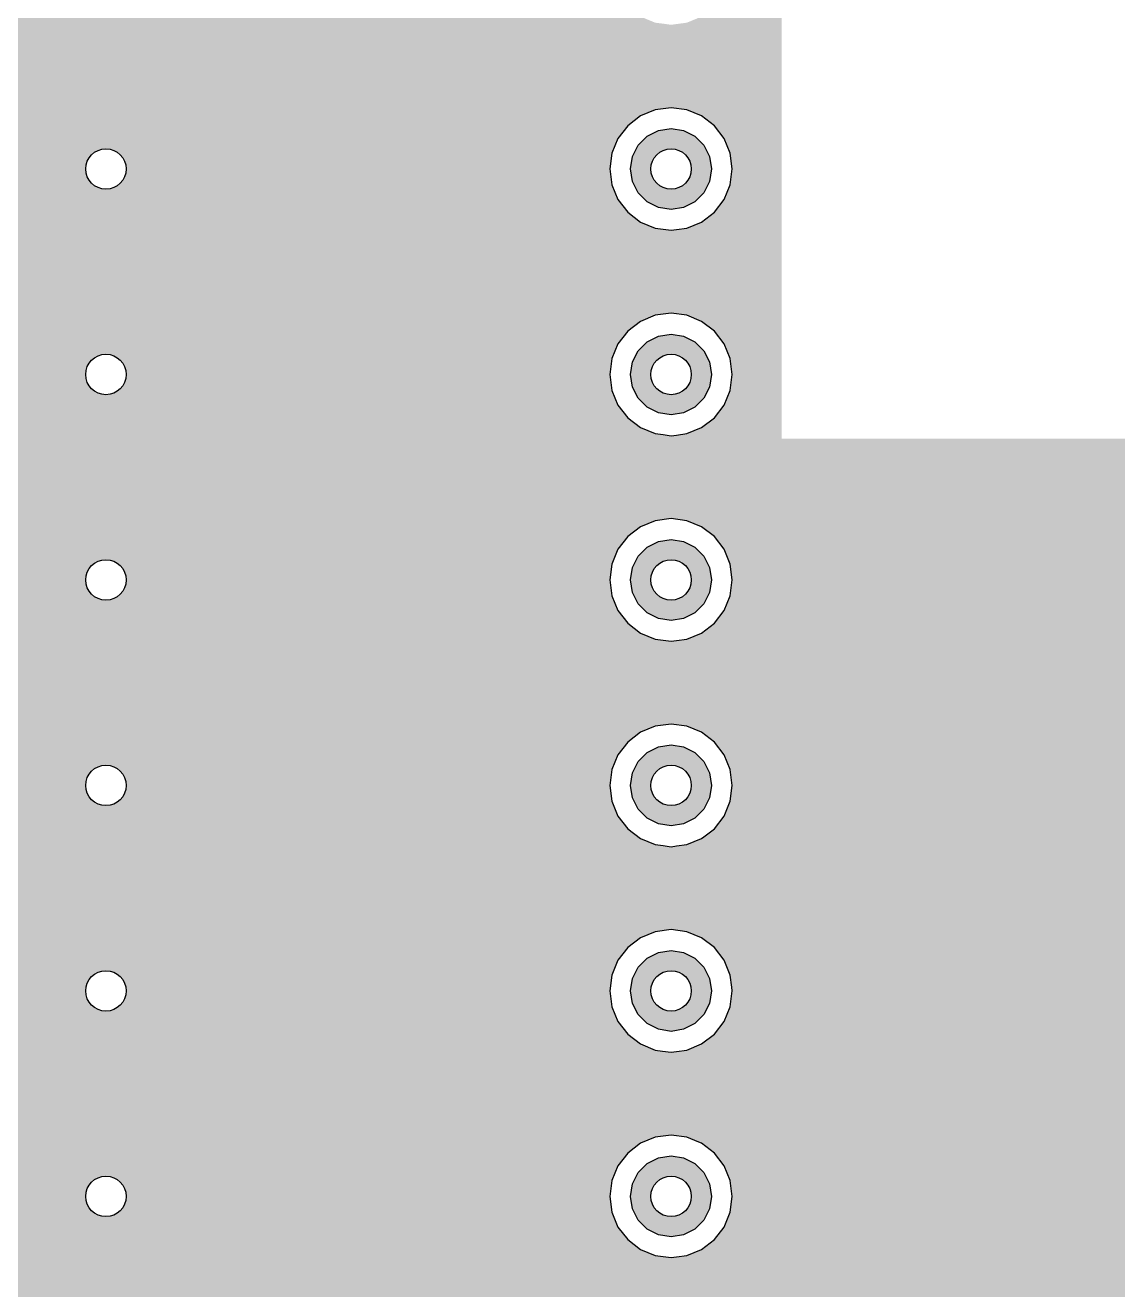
# Model space of a CAD drawing. Header units: millimetres. Extents: x -3894 to -3474, y -291 to 6.
# Drawn here: x -3560.82 to -3550.02, y -128.65 to -116.15 of the extents above; entities that cross this region are included whole.
import ezdxf

# ---------------------------------------------------------------- set-up
doc = ezdxf.new("R2010")
doc.units = ezdxf.units.MM
doc.layers.add('BLACK', color=7, linetype='Continuous')

msp = doc.modelspace()

# ---------------------------------------------------------------- hatches: boundary and pattern name
h = msp.add_hatch(color=256)
h.paths.add_polyline_path([(-3553.337, -110.089), (-3565.387, -110.089), (-3565.338, -110.153), (-3565.277, -110.299), (-3565.257, -110.456), (-3565.277, -110.613), (-3565.338, -110.759), (-3565.437, -110.889), (-3565.449, -110.906), (-3565.463, -110.974), (-3565.437, -111.04), (-3565.338, -111.169), (-3565.277, -111.315), (-3565.261, -111.436), (-3565.257, -111.472), (-3565.277, -111.629), (-3565.338, -111.775), (-3565.437, -111.905), (-3565.449, -111.922), (-3565.463, -111.99), (-3565.437, -112.056), (-3565.338, -112.185), (-3565.277, -112.331), (-3565.257, -112.488), (-3565.257, -112.488), (-3565.277, -112.645), (-3565.338, -112.791), (-3565.437, -112.921), (-3565.449, -112.938), (-3565.463, -113.006), (-3565.437, -113.072), (-3565.338, -113.201), (-3565.277, -113.347), (-3565.257, -113.504), (-3565.277, -113.661), (-3565.338, -113.807), (-3565.437, -113.937), (-3565.449, -113.954), (-3565.463, -114.022), (-3565.437, -114.088), (-3565.338, -114.217), (-3565.277, -114.363), (-3565.257, -114.52), (-3565.277, -114.677), (-3565.338, -114.823), (-3565.437, -114.953), (-3565.449, -114.97), (-3565.463, -115.038), (-3565.437, -115.104), (-3565.338, -115.233), (-3565.277, -115.379), (-3565.257, -115.536), (-3565.277, -115.693), (-3565.338, -115.839), (-3565.437, -115.969), (-3565.449, -115.986), (-3565.463, -116.054), (-3565.437, -116.12), (-3565.338, -116.249), (-3565.277, -116.395), (-3565.257, -116.552), (-3565.277, -116.709), (-3565.338, -116.855), (-3565.437, -116.985), (-3565.449, -117.002), (-3565.463, -117.07), (-3565.437, -117.136), (-3565.338, -117.265), (-3565.277, -117.411), (-3565.257, -117.568), (-3565.277, -117.725), (-3565.338, -117.871), (-3565.437, -118.001), (-3565.449, -118.018), (-3565.463, -118.086), (-3565.437, -118.152), (-3565.338, -118.281), (-3565.277, -118.427), (-3565.257, -118.584), (-3565.277, -118.741), (-3565.338, -118.887), (-3565.437, -119.017), (-3565.449, -119.034), (-3565.463, -119.102), (-3565.437, -119.168), (-3565.338, -119.297), (-3565.277, -119.443), (-3565.257, -119.6), (-3565.277, -119.757), (-3565.338, -119.903), (-3565.437, -120.033), (-3565.449, -120.05), (-3565.463, -120.118), (-3565.437, -120.184), (-3565.398, -120.234), (-3553.337, -120.234)])
h.paths.add_polyline_path([(-3555.018, -115.379), (-3555.018, -115.379), (-3554.957, -115.233), (-3554.861, -115.108), (-3554.735, -115.011), (-3554.589, -114.951), (-3554.589, -114.951), (-3554.432, -114.93), (-3554.276, -114.951), (-3554.276, -114.951), (-3554.13, -115.011), (-3554.004, -115.108), (-3553.908, -115.233), (-3553.847, -115.379), (-3553.827, -115.536), (-3553.847, -115.693), (-3553.908, -115.839), (-3554.004, -115.964), (-3554.13, -116.061), (-3554.276, -116.121), (-3554.38, -116.135), (-3554.432, -116.142), (-3554.511, -116.131), (-3554.589, -116.121), (-3554.735, -116.061), (-3554.861, -115.964), (-3554.957, -115.839), (-3555.018, -115.693), (-3555.018, -115.693), (-3555.038, -115.536)], flags=16)
h.paths.add_polyline_path([(-3554.832, -115.536), (-3554.813, -115.412), (-3554.756, -115.301), (-3554.668, -115.212), (-3554.556, -115.156), (-3554.432, -115.136), (-3554.309, -115.156), (-3554.197, -115.212), (-3554.109, -115.301), (-3554.052, -115.412), (-3554.032, -115.536), (-3554.052, -115.66), (-3554.109, -115.771), (-3554.197, -115.86), (-3554.309, -115.916), (-3554.432, -115.936), (-3554.556, -115.916), (-3554.668, -115.86), (-3554.756, -115.771), (-3554.813, -115.66)], flags=0)
h.paths.add_polyline_path([(-3554.232, -115.536, -1), (-3554.632, -115.536, -1)], flags=0)
h.paths.add_polyline_path([(-3554.861, -117.14), (-3554.735, -117.043), (-3554.589, -116.983), (-3554.589, -116.983), (-3554.432, -116.962), (-3554.276, -116.983), (-3554.276, -116.983), (-3554.13, -117.043), (-3554.004, -117.14), (-3553.908, -117.265), (-3553.847, -117.411), (-3553.827, -117.568), (-3553.847, -117.725), (-3553.908, -117.871), (-3554.004, -117.996), (-3554.13, -118.093), (-3554.276, -118.153), (-3554.38, -118.167), (-3554.432, -118.174), (-3554.511, -118.163), (-3554.589, -118.153), (-3554.735, -118.093), (-3554.861, -117.996), (-3554.957, -117.871), (-3555.018, -117.725), (-3555.018, -117.725), (-3555.038, -117.568), (-3555.018, -117.411), (-3555.018, -117.411), (-3554.957, -117.265)], flags=16)
h.paths.add_polyline_path([(-3554.861, -113.932), (-3554.957, -113.807), (-3554.976, -113.76), (-3555.018, -113.661), (-3555.018, -113.661), (-3555.038, -113.504), (-3555.018, -113.347), (-3555.018, -113.347), (-3554.957, -113.201), (-3554.861, -113.076), (-3554.735, -112.979), (-3554.589, -112.919), (-3554.589, -112.919), (-3554.432, -112.898), (-3554.276, -112.919), (-3554.276, -112.919), (-3554.13, -112.979), (-3554.004, -113.076), (-3553.908, -113.201), (-3553.847, -113.347), (-3553.827, -113.504), (-3553.847, -113.661), (-3553.908, -113.807), (-3554.004, -113.932), (-3554.13, -114.029), (-3554.276, -114.089), (-3554.38, -114.103), (-3554.432, -114.11), (-3554.511, -114.099), (-3554.589, -114.089), (-3554.735, -114.029)], flags=16)
h.paths.add_polyline_path([(-3554.756, -117.333), (-3554.668, -117.244), (-3554.556, -117.188), (-3554.432, -117.168), (-3554.309, -117.188), (-3554.197, -117.244), (-3554.109, -117.333), (-3554.052, -117.444), (-3554.032, -117.568), (-3554.052, -117.692), (-3554.109, -117.803), (-3554.197, -117.892), (-3554.309, -117.948), (-3554.432, -117.968), (-3554.556, -117.948), (-3554.668, -117.892), (-3554.756, -117.803), (-3554.813, -117.692), (-3554.832, -117.568), (-3554.813, -117.444)], flags=0)
h.paths.add_polyline_path([(-3554.756, -113.739), (-3554.813, -113.628), (-3554.832, -113.504), (-3554.813, -113.38), (-3554.756, -113.269), (-3554.668, -113.18), (-3554.556, -113.124), (-3554.432, -113.104), (-3554.309, -113.124), (-3554.197, -113.18), (-3554.109, -113.269), (-3554.052, -113.38), (-3554.032, -113.504), (-3554.052, -113.628), (-3554.109, -113.739), (-3554.197, -113.828), (-3554.309, -113.884), (-3554.432, -113.904), (-3554.556, -113.884), (-3554.668, -113.828)], flags=0)
h.paths.add_polyline_path([(-3554.232, -117.568, -1), (-3554.632, -117.568, -1)], flags=0)
h.paths.add_polyline_path([(-3554.632, -113.504, -1), (-3554.232, -113.504, -1)], flags=0)
h.paths.add_polyline_path([(-3560.22, -115.536, -1), (-3559.82, -115.536, -1)], flags=16)
h.paths.add_polyline_path([(-3559.82, -117.568, -1), (-3560.22, -117.568, -1)], flags=16)
h.paths.add_polyline_path([(-3560.22, -113.504, -1), (-3559.82, -113.504, -1)], flags=16)
h.paths.add_polyline_path([(-3554.735, -119.075), (-3554.589, -119.015), (-3554.589, -119.015), (-3554.432, -118.994), (-3554.276, -119.015), (-3554.276, -119.015), (-3554.13, -119.075), (-3554.004, -119.172), (-3553.908, -119.297), (-3553.847, -119.443), (-3553.827, -119.6), (-3553.847, -119.757), (-3553.908, -119.903), (-3554.004, -120.028), (-3554.13, -120.125), (-3554.276, -120.185), (-3554.38, -120.199), (-3554.432, -120.206), (-3554.511, -120.195), (-3554.589, -120.185), (-3554.735, -120.125), (-3554.861, -120.028), (-3554.957, -119.903), (-3555.018, -119.757), (-3555.018, -119.757), (-3555.038, -119.6), (-3555.018, -119.443), (-3555.018, -119.443), (-3554.957, -119.297), (-3554.861, -119.172)], flags=16)
h.paths.add_polyline_path([(-3554.668, -119.276), (-3554.556, -119.22), (-3554.432, -119.2), (-3554.309, -119.22), (-3554.197, -119.276), (-3554.109, -119.365), (-3554.052, -119.476), (-3554.032, -119.6), (-3554.052, -119.724), (-3554.109, -119.835), (-3554.197, -119.924), (-3554.309, -119.98), (-3554.432, -120), (-3554.556, -119.98), (-3554.668, -119.924), (-3554.756, -119.835), (-3554.813, -119.724), (-3554.832, -119.6), (-3554.813, -119.476), (-3554.756, -119.365)], flags=0)
h.paths.add_polyline_path([(-3554.735, -111.997), (-3554.861, -111.9), (-3554.957, -111.775), (-3555.018, -111.629), (-3555.018, -111.629), (-3555.038, -111.472), (-3555.018, -111.315), (-3555.018, -111.315), (-3554.957, -111.169), (-3554.861, -111.044), (-3554.735, -110.947), (-3554.589, -110.887), (-3554.589, -110.887), (-3554.432, -110.866), (-3554.276, -110.887), (-3554.276, -110.887), (-3554.13, -110.947), (-3554.004, -111.044), (-3553.908, -111.169), (-3553.847, -111.315), (-3553.831, -111.436), (-3553.827, -111.472), (-3553.847, -111.629), (-3553.908, -111.775), (-3554.004, -111.9), (-3554.13, -111.997), (-3554.276, -112.057), (-3554.38, -112.071), (-3554.432, -112.078), (-3554.511, -112.067), (-3554.589, -112.057)], flags=16)
h.paths.add_polyline_path([(-3554.232, -119.6, -1), (-3554.632, -119.6, -1)], flags=0)
h.paths.add_polyline_path([(-3554.668, -111.796), (-3554.756, -111.707), (-3554.813, -111.596), (-3554.832, -111.472), (-3554.813, -111.348), (-3554.756, -111.237), (-3554.668, -111.148), (-3554.556, -111.092), (-3554.432, -111.072), (-3554.309, -111.092), (-3554.197, -111.148), (-3554.109, -111.237), (-3554.052, -111.348), (-3554.032, -111.472), (-3554.052, -111.596), (-3554.109, -111.707), (-3554.197, -111.796), (-3554.309, -111.852), (-3554.432, -111.872), (-3554.556, -111.852)], flags=0)
h.paths.add_polyline_path([(-3554.632, -111.472, -1), (-3554.232, -111.472, -1)], flags=0)
h.paths.add_polyline_path([(-3559.82, -119.6, -1), (-3560.22, -119.6, -1)], flags=16)
h.paths.add_polyline_path([(-3560.22, -111.472, -1), (-3559.82, -111.472, -1)], flags=16)
h = msp.add_hatch(color=256)
h.paths.add_polyline_path([(-3553.337, -120.234), (-3565.398, -120.234), (-3565.338, -120.313), (-3565.277, -120.459), (-3565.257, -120.616), (-3565.277, -120.773), (-3565.338, -120.919), (-3565.437, -121.049), (-3565.449, -121.066), (-3565.463, -121.134), (-3565.437, -121.2), (-3565.338, -121.329), (-3565.277, -121.475), (-3565.257, -121.632), (-3565.277, -121.789), (-3565.338, -121.935), (-3565.437, -122.065), (-3565.449, -122.082), (-3565.463, -122.15), (-3565.437, -122.216), (-3565.338, -122.345), (-3565.277, -122.491), (-3565.257, -122.648), (-3565.277, -122.805), (-3565.338, -122.951), (-3565.437, -123.081), (-3565.449, -123.098), (-3565.463, -123.166), (-3565.437, -123.232), (-3565.338, -123.361), (-3565.277, -123.507), (-3565.257, -123.664), (-3565.277, -123.821), (-3565.338, -123.967), (-3565.437, -124.097), (-3565.449, -124.114), (-3565.463, -124.182), (-3565.437, -124.248), (-3565.338, -124.377), (-3565.277, -124.523), (-3565.257, -124.68), (-3565.277, -124.837), (-3565.338, -124.983), (-3565.437, -125.113), (-3565.449, -125.13), (-3565.463, -125.198), (-3565.437, -125.264), (-3565.338, -125.393), (-3565.277, -125.539), (-3565.277, -125.539), (-3565.261, -125.66), (-3565.257, -125.696), (-3565.277, -125.853), (-3565.338, -125.999), (-3565.434, -126.124), (-3565.56, -126.221), (-3565.624, -126.247), (-3565.624, -128.509), (-3565.544, -128.793), (-3565.456, -129.248), (-3565.418, -129.603), (-3565.406, -129.709), (-3565.405, -129.76), (-3565.395, -130.172), (-3565.423, -130.635), (-3565.479, -131.02), (-3553.337, -131.02)])
h.paths.add_polyline_path([(-3560.22, -123.664, -1), (-3559.82, -123.664, -1)], flags=16)
h.paths.add_polyline_path([(-3559.82, -125.696, -1), (-3560.22, -125.696, -1)], flags=16)
h.paths.add_polyline_path([(-3555.018, -123.507), (-3555.018, -123.507), (-3554.957, -123.361), (-3554.861, -123.236), (-3554.735, -123.139), (-3554.589, -123.079), (-3554.589, -123.079), (-3554.432, -123.058), (-3554.276, -123.079), (-3554.276, -123.079), (-3554.13, -123.139), (-3554.004, -123.236), (-3553.908, -123.361), (-3553.847, -123.507), (-3553.827, -123.664), (-3553.847, -123.821), (-3553.908, -123.967), (-3554.004, -124.092), (-3554.108, -124.172), (-3554.13, -124.189), (-3554.276, -124.249), (-3554.38, -124.263), (-3554.432, -124.27), (-3554.511, -124.259), (-3554.589, -124.249), (-3554.735, -124.189), (-3554.861, -124.092), (-3554.957, -123.967), (-3555.018, -123.821), (-3555.018, -123.821), (-3555.038, -123.664)], flags=16)
h.paths.add_polyline_path([(-3560.22, -121.632, -1), (-3559.82, -121.632, -1)], flags=16)
h.paths.add_polyline_path([(-3554.832, -123.664), (-3554.813, -123.54), (-3554.756, -123.429), (-3554.668, -123.34), (-3554.556, -123.284), (-3554.432, -123.264), (-3554.309, -123.284), (-3554.197, -123.34), (-3554.109, -123.429), (-3554.052, -123.54), (-3554.032, -123.664), (-3554.052, -123.788), (-3554.109, -123.899), (-3554.197, -123.988), (-3554.309, -124.044), (-3554.432, -124.064), (-3554.556, -124.044), (-3554.668, -123.988), (-3554.756, -123.899), (-3554.813, -123.788)], flags=0)
h.paths.add_polyline_path([(-3554.232, -123.664, -1), (-3554.632, -123.664, -1)], flags=0)
h.paths.add_polyline_path([(-3554.957, -125.393), (-3554.861, -125.268), (-3554.735, -125.171), (-3554.589, -125.111), (-3554.589, -125.111), (-3554.432, -125.09), (-3554.276, -125.111), (-3554.276, -125.111), (-3554.13, -125.171), (-3554.004, -125.268), (-3553.908, -125.393), (-3553.847, -125.539), (-3553.847, -125.539), (-3553.831, -125.66), (-3553.827, -125.696), (-3553.847, -125.853), (-3553.908, -125.999), (-3554.004, -126.124), (-3554.13, -126.221), (-3554.276, -126.281), (-3554.38, -126.295), (-3554.432, -126.302), (-3554.517, -126.291), (-3554.589, -126.281), (-3554.735, -126.221), (-3554.861, -126.124), (-3554.957, -125.999), (-3555.018, -125.853), (-3555.018, -125.853), (-3555.038, -125.696), (-3555.018, -125.539), (-3555.018, -125.539)], flags=16)
h.paths.add_polyline_path([(-3554.957, -121.935), (-3555.018, -121.789), (-3555.018, -121.789), (-3555.038, -121.632), (-3555.018, -121.475), (-3555.018, -121.475), (-3554.957, -121.329), (-3554.861, -121.204), (-3554.735, -121.107), (-3554.589, -121.047), (-3554.589, -121.047), (-3554.432, -121.026), (-3554.276, -121.047), (-3554.276, -121.047), (-3554.13, -121.107), (-3554.004, -121.204), (-3553.908, -121.329), (-3553.847, -121.475), (-3553.827, -121.632), (-3553.847, -121.789), (-3553.908, -121.935), (-3554.004, -122.06), (-3554.13, -122.157), (-3554.276, -122.217), (-3554.38, -122.231), (-3554.432, -122.238), (-3554.511, -122.227), (-3554.589, -122.217), (-3554.735, -122.157), (-3554.861, -122.06)], flags=16)
h.paths.add_polyline_path([(-3554.756, -125.461), (-3554.668, -125.372), (-3554.556, -125.316), (-3554.432, -125.296), (-3554.309, -125.316), (-3554.197, -125.372), (-3554.109, -125.461), (-3554.052, -125.572), (-3554.032, -125.696), (-3554.052, -125.82), (-3554.109, -125.931), (-3554.197, -126.02), (-3554.309, -126.076), (-3554.432, -126.096), (-3554.556, -126.076), (-3554.668, -126.02), (-3554.756, -125.931), (-3554.813, -125.82), (-3554.832, -125.696), (-3554.813, -125.572)], flags=0)
h.paths.add_polyline_path([(-3554.756, -121.867), (-3554.813, -121.756), (-3554.832, -121.632), (-3554.813, -121.508), (-3554.756, -121.397), (-3554.668, -121.308), (-3554.556, -121.252), (-3554.432, -121.232), (-3554.309, -121.252), (-3554.197, -121.308), (-3554.109, -121.397), (-3554.052, -121.508), (-3554.032, -121.632), (-3554.052, -121.756), (-3554.109, -121.867), (-3554.197, -121.956), (-3554.309, -122.012), (-3554.432, -122.032), (-3554.556, -122.012), (-3554.668, -121.956)], flags=0)
h.paths.add_polyline_path([(-3554.232, -125.696, -1), (-3554.632, -125.696, -1)], flags=0)
h.paths.add_polyline_path([(-3554.632, -121.632, -1), (-3554.232, -121.632, -1)], flags=0)
h.paths.add_polyline_path([(-3559.82, -127.728, -1), (-3560.22, -127.728, -1)], flags=16)
h.paths.add_polyline_path([(-3554.861, -127.3), (-3554.735, -127.203), (-3554.589, -127.143), (-3554.589, -127.143), (-3554.432, -127.122), (-3554.276, -127.143), (-3554.276, -127.143), (-3554.158, -127.192), (-3554.13, -127.203), (-3554.004, -127.3), (-3553.908, -127.425), (-3553.847, -127.571), (-3553.827, -127.728), (-3553.847, -127.885), (-3553.908, -128.031), (-3554.004, -128.156), (-3554.13, -128.253), (-3554.276, -128.313), (-3554.38, -128.327), (-3554.432, -128.334), (-3554.511, -128.323), (-3554.589, -128.313), (-3554.735, -128.253), (-3554.861, -128.156), (-3554.957, -128.031), (-3555.018, -127.885), (-3555.018, -127.885), (-3555.038, -127.728), (-3555.018, -127.571), (-3555.018, -127.571), (-3554.957, -127.425)], flags=16)
h.paths.add_polyline_path([(-3554.668, -127.404), (-3554.556, -127.348), (-3554.432, -127.328), (-3554.309, -127.348), (-3554.197, -127.404), (-3554.109, -127.493), (-3554.052, -127.604), (-3554.032, -127.728), (-3554.052, -127.852), (-3554.109, -127.963), (-3554.197, -128.052), (-3554.309, -128.108), (-3554.432, -128.128), (-3554.556, -128.108), (-3554.668, -128.052), (-3554.756, -127.963), (-3554.813, -127.852), (-3554.832, -127.728), (-3554.813, -127.604), (-3554.756, -127.493)], flags=0)
h.paths.add_polyline_path([(-3554.232, -127.728, -1), (-3554.632, -127.728, -1)], flags=0)
h.paths.add_polyline_path([(-3559.82, -129.76, -1), (-3560.22, -129.76, -1)], flags=16)
h.paths.add_polyline_path([(-3554.735, -129.235), (-3554.589, -129.175), (-3554.589, -129.175), (-3554.432, -129.154), (-3554.276, -129.175), (-3554.276, -129.175), (-3554.2, -129.207), (-3554.13, -129.235), (-3554.004, -129.332), (-3553.908, -129.457), (-3553.847, -129.603), (-3553.827, -129.76), (-3553.847, -129.917), (-3553.908, -130.063), (-3554.004, -130.188), (-3554.13, -130.285), (-3554.276, -130.345), (-3554.38, -130.359), (-3554.432, -130.366), (-3554.511, -130.355), (-3554.589, -130.345), (-3554.735, -130.285), (-3554.861, -130.188), (-3554.957, -130.063), (-3555.018, -129.917), (-3555.018, -129.917), (-3555.038, -129.76), (-3555.018, -129.603), (-3555.018, -129.603), (-3554.957, -129.457), (-3554.861, -129.332)], flags=16)
h.paths.add_polyline_path([(-3554.668, -129.436), (-3554.556, -129.38), (-3554.432, -129.36), (-3554.309, -129.38), (-3554.197, -129.436), (-3554.109, -129.525), (-3554.052, -129.636), (-3554.032, -129.76), (-3554.052, -129.884), (-3554.109, -129.995), (-3554.197, -130.084), (-3554.309, -130.14), (-3554.432, -130.16), (-3554.556, -130.14), (-3554.668, -130.084), (-3554.756, -129.995), (-3554.813, -129.884), (-3554.832, -129.76), (-3554.813, -129.636), (-3554.756, -129.525)], flags=0)
h.paths.add_polyline_path([(-3554.232, -129.76, -1), (-3554.632, -129.76, -1)], flags=0)
h = msp.add_hatch(color=256)
h.paths.add_polyline_path([(-3539.648, -120.234), (-3553.337, -120.234), (-3553.337, -131.02), (-3546.618, -131.02), (-3546.552, -130.989), (-3546.552, -130.989), (-3546.182, -130.856), (-3545.801, -130.761), (-3545.412, -130.703), (-3545.412, -130.703), (-3545.412, -130.703), (-3545.019, -130.684), (-3544.627, -130.703), (-3544.627, -130.703), (-3544.627, -130.703), (-3544.382, -130.74), (-3544.238, -130.761), (-3543.857, -130.856), (-3543.486, -130.989), (-3543.486, -130.989), (-3543.42, -131.02), (-3539.648, -131.02)])
h.paths.add_polyline_path([(-3548.79, -123.664, -1), (-3548.39, -123.664, -1)], flags=16)
h.paths.add_polyline_path([(-3548.39, -124.68, -1), (-3548.79, -124.68, -1)], flags=16)
h.paths.add_polyline_path([(-3548.79, -122.648, -1), (-3548.39, -122.648, -1)], flags=16)
h.paths.add_polyline_path([(-3548.39, -125.696, -1), (-3548.79, -125.696, -1)], flags=16)
h.paths.add_polyline_path([(-3548.79, -121.632, -1), (-3548.39, -121.632, -1)], flags=16)
h.paths.add_polyline_path([(-3548.39, -126.712, -1), (-3548.79, -126.712, -1)], flags=16)
h.paths.add_polyline_path([(-3548.79, -120.616, -1), (-3548.39, -120.616, -1)], flags=16)
h.paths.add_polyline_path([(-3548.39, -127.728, -1), (-3548.79, -127.728, -1)], flags=16)
h.paths.add_polyline_path([(-3548.39, -128.744, -1), (-3548.79, -128.744, -1)], flags=16)
h.paths.add_polyline_path([(-3548.39, -129.76, -1), (-3548.79, -129.76, -1)], flags=16)

# ---------------------------------------------------------------- linework, layer by layer
at = {"layer": 'BLACK', "linetype": 'Continuous'}
for p, q in [((-3554.589, -116.983), (-3554.735, -117.043)), ((-3554.432, -116.962), (-3554.589, -116.983)), ((-3554.589, -116.983), (-3554.589, -116.983)), ((-3554.276, -116.983), (-3554.432, -116.962)), ((-3554.432, -116.962), (-3554.432, -116.962)), ((-3554.13, -117.043), (-3554.276, -116.983)), ((-3554.276, -116.983), (-3554.276, -116.983)), ((-3554.861, -117.14), (-3554.957, -117.265)), ((-3554.735, -117.043), (-3554.861, -117.14)), ((-3554.004, -117.14), (-3554.13, -117.043)), ((-3553.908, -117.265), (-3554.004, -117.14)), ((-3554.957, -117.265), (-3555.018, -117.411)), ((-3554.756, -117.333), (-3554.668, -117.244)), ((-3554.668, -117.244), (-3554.556, -117.188)), ((-3554.556, -117.188), (-3554.432, -117.168)), ((-3554.432, -117.168), (-3554.309, -117.188)), ((-3554.309, -117.188), (-3554.197, -117.244)), ((-3554.197, -117.244), (-3554.109, -117.333)), ((-3553.847, -117.411), (-3553.908, -117.265)), ((-3555.018, -117.411), (-3555.038, -117.568)), ((-3555.018, -117.411), (-3555.018, -117.411)), ((-3554.813, -117.444), (-3554.756, -117.333)), ((-3554.109, -117.333), (-3554.052, -117.444)), ((-3553.827, -117.568), (-3553.847, -117.411)), ((-3554.832, -117.568), (-3554.813, -117.444)), ((-3554.052, -117.444), (-3554.032, -117.568)), ((-3555.038, -117.568), (-3555.038, -117.568)), ((-3555.038, -117.568), (-3555.018, -117.725)), ((-3554.813, -117.692), (-3554.832, -117.568)), ((-3554.032, -117.568), (-3554.052, -117.692)), ((-3553.847, -117.725), (-3553.827, -117.568)), ((-3555.018, -117.725), (-3555.018, -117.725)), ((-3555.018, -117.725), (-3554.957, -117.871)), ((-3554.756, -117.803), (-3554.813, -117.692)), ((-3554.052, -117.692), (-3554.109, -117.803)), ((-3553.908, -117.871), (-3553.847, -117.725)), ((-3554.957, -117.871), (-3554.861, -117.996)), ((-3554.668, -117.892), (-3554.756, -117.803)), ((-3554.556, -117.948), (-3554.668, -117.892)), ((-3554.197, -117.892), (-3554.309, -117.948)), ((-3554.109, -117.803), (-3554.197, -117.892)), ((-3554.004, -117.996), (-3553.908, -117.871)), ((-3554.861, -117.996), (-3554.735, -118.093)), ((-3554.432, -117.968), (-3554.556, -117.948)), ((-3554.309, -117.948), (-3554.432, -117.968)), ((-3554.13, -118.093), (-3554.004, -117.996)), ((-3554.735, -118.093), (-3554.589, -118.153)), ((-3554.589, -118.153), (-3554.511, -118.163)), ((-3554.511, -118.163), (-3554.432, -118.174)), ((-3554.38, -118.167), (-3554.276, -118.153)), ((-3554.276, -118.153), (-3554.13, -118.093)), ((-3554.432, -118.174), (-3554.38, -118.167)), ((-3554.432, -118.174), (-3554.432, -118.174)), ((-3554.432, -118.174), (-3554.432, -118.174)), ((-3554.589, -119.015), (-3554.735, -119.075)), ((-3554.432, -118.994), (-3554.589, -119.015)), ((-3554.589, -119.015), (-3554.589, -119.015)), ((-3554.276, -119.015), (-3554.432, -118.994)), ((-3554.432, -118.994), (-3554.432, -118.994)), ((-3554.13, -119.075), (-3554.276, -119.015)), ((-3554.276, -119.015), (-3554.276, -119.015)), ((-3554.735, -119.075), (-3554.861, -119.172)), ((-3554.004, -119.172), (-3554.13, -119.075)), ((-3554.861, -119.172), (-3554.957, -119.297)), ((-3554.756, -119.365), (-3554.668, -119.276)), ((-3554.668, -119.276), (-3554.556, -119.22)), ((-3554.556, -119.22), (-3554.432, -119.2)), ((-3554.432, -119.2), (-3554.309, -119.22)), ((-3554.309, -119.22), (-3554.197, -119.276)), ((-3554.197, -119.276), (-3554.109, -119.365)), ((-3553.908, -119.297), (-3554.004, -119.172)), ((-3554.957, -119.297), (-3555.018, -119.443)), ((-3554.813, -119.476), (-3554.756, -119.365)), ((-3554.109, -119.365), (-3554.052, -119.476)), ((-3553.847, -119.443), (-3553.908, -119.297)), ((-3555.018, -119.443), (-3555.038, -119.6)), ((-3555.018, -119.443), (-3555.018, -119.443)), ((-3554.832, -119.6), (-3554.813, -119.476)), ((-3554.052, -119.476), (-3554.032, -119.6)), ((-3553.827, -119.6), (-3553.847, -119.443)), ((-3555.038, -119.6), (-3555.038, -119.6)), ((-3555.038, -119.6), (-3555.018, -119.757)), ((-3554.813, -119.724), (-3554.832, -119.6)), ((-3554.032, -119.6), (-3554.052, -119.724)), ((-3553.847, -119.757), (-3553.827, -119.6)), ((-3555.018, -119.757), (-3555.018, -119.757)), ((-3555.018, -119.757), (-3554.957, -119.903)), ((-3554.756, -119.835), (-3554.813, -119.724)), ((-3554.052, -119.724), (-3554.109, -119.835)), ((-3553.908, -119.903), (-3553.847, -119.757)), ((-3554.957, -119.903), (-3554.861, -120.028)), ((-3554.668, -119.924), (-3554.756, -119.835)), ((-3554.109, -119.835), (-3554.197, -119.924)), ((-3554.004, -120.028), (-3553.908, -119.903)), ((-3554.861, -120.028), (-3554.735, -120.125)), ((-3554.556, -119.98), (-3554.668, -119.924)), ((-3554.432, -120), (-3554.556, -119.98)), ((-3554.309, -119.98), (-3554.432, -120)), ((-3554.197, -119.924), (-3554.309, -119.98)), ((-3554.13, -120.125), (-3554.004, -120.028)), ((-3554.735, -120.125), (-3554.589, -120.185)), ((-3554.276, -120.185), (-3554.13, -120.125)), ((-3554.589, -120.185), (-3554.511, -120.195)), ((-3554.511, -120.195), (-3554.432, -120.206)), ((-3554.432, -120.206), (-3554.38, -120.199)), ((-3554.432, -120.206), (-3554.432, -120.206)), ((-3554.432, -120.206), (-3554.432, -120.206)), ((-3554.38, -120.199), (-3554.276, -120.185)), ((-3554.432, -121.026), (-3554.589, -121.047)), ((-3554.276, -121.047), (-3554.432, -121.026)), ((-3554.432, -121.026), (-3554.432, -121.026)), ((-3554.735, -121.107), (-3554.861, -121.204)), ((-3554.589, -121.047), (-3554.735, -121.107)), ((-3554.589, -121.047), (-3554.589, -121.047)), ((-3554.13, -121.107), (-3554.276, -121.047)), ((-3554.276, -121.047), (-3554.276, -121.047)), ((-3554.004, -121.204), (-3554.13, -121.107)), ((-3554.861, -121.204), (-3554.957, -121.329)), ((-3554.668, -121.308), (-3554.556, -121.252)), ((-3554.556, -121.252), (-3554.432, -121.232)), ((-3554.432, -121.232), (-3554.309, -121.252)), ((-3554.309, -121.252), (-3554.197, -121.308)), ((-3553.908, -121.329), (-3554.004, -121.204)), ((-3554.957, -121.329), (-3555.018, -121.475)), ((-3554.813, -121.508), (-3554.756, -121.397)), ((-3554.756, -121.397), (-3554.668, -121.308)), ((-3554.197, -121.308), (-3554.109, -121.397)), ((-3554.109, -121.397), (-3554.052, -121.508)), ((-3553.847, -121.475), (-3553.908, -121.329)), ((-3555.018, -121.475), (-3555.038, -121.632)), ((-3555.018, -121.475), (-3555.018, -121.475)), ((-3554.832, -121.632), (-3554.813, -121.508)), ((-3554.052, -121.508), (-3554.032, -121.632)), ((-3553.827, -121.632), (-3553.847, -121.475)), ((-3555.038, -121.632), (-3555.038, -121.632)), ((-3555.038, -121.632), (-3555.018, -121.789)), ((-3554.813, -121.756), (-3554.832, -121.632)), ((-3554.032, -121.632), (-3554.052, -121.756)), ((-3553.847, -121.789), (-3553.827, -121.632)), ((-3555.018, -121.789), (-3555.018, -121.789)), ((-3555.018, -121.789), (-3554.957, -121.935)), ((-3554.756, -121.867), (-3554.813, -121.756)), ((-3554.052, -121.756), (-3554.109, -121.867)), ((-3553.908, -121.935), (-3553.847, -121.789)), ((-3554.668, -121.956), (-3554.756, -121.867)), ((-3554.109, -121.867), (-3554.197, -121.956)), ((-3554.957, -121.935), (-3554.861, -122.06)), ((-3554.556, -122.012), (-3554.668, -121.956)), ((-3554.432, -122.032), (-3554.556, -122.012)), ((-3554.309, -122.012), (-3554.432, -122.032)), ((-3554.197, -121.956), (-3554.309, -122.012)), ((-3554.004, -122.06), (-3553.908, -121.935)), ((-3554.861, -122.06), (-3554.735, -122.157)), ((-3554.735, -122.157), (-3554.589, -122.217)), ((-3554.276, -122.217), (-3554.13, -122.157)), ((-3554.13, -122.157), (-3554.004, -122.06)), ((-3554.589, -122.217), (-3554.511, -122.227)), ((-3554.511, -122.227), (-3554.432, -122.238)), ((-3554.432, -122.238), (-3554.38, -122.231)), ((-3554.432, -122.238), (-3554.432, -122.238)), ((-3554.432, -122.238), (-3554.432, -122.238)), ((-3554.38, -122.231), (-3554.276, -122.217)), ((-3554.735, -123.139), (-3554.861, -123.236)), ((-3554.589, -123.079), (-3554.735, -123.139)), ((-3554.432, -123.058), (-3554.589, -123.079)), ((-3554.589, -123.079), (-3554.589, -123.079)), ((-3554.276, -123.079), (-3554.432, -123.058)), ((-3554.432, -123.058), (-3554.432, -123.058)), ((-3554.13, -123.139), (-3554.276, -123.079)), ((-3554.276, -123.079), (-3554.276, -123.079)), ((-3554.004, -123.236), (-3554.13, -123.139)), ((-3554.861, -123.236), (-3554.957, -123.361)), ((-3554.668, -123.34), (-3554.556, -123.284)), ((-3554.556, -123.284), (-3554.432, -123.264)), ((-3554.432, -123.264), (-3554.309, -123.284)), ((-3554.309, -123.284), (-3554.197, -123.34)), ((-3553.908, -123.361), (-3554.004, -123.236)), ((-3554.957, -123.361), (-3555.018, -123.507)), ((-3554.756, -123.429), (-3554.668, -123.34)), ((-3554.197, -123.34), (-3554.109, -123.429)), ((-3553.847, -123.507), (-3553.908, -123.361)), ((-3555.018, -123.507), (-3555.038, -123.664)), ((-3555.018, -123.507), (-3555.018, -123.507)), ((-3554.832, -123.664), (-3554.813, -123.54)), ((-3554.813, -123.54), (-3554.756, -123.429)), ((-3554.109, -123.429), (-3554.052, -123.54)), ((-3554.052, -123.54), (-3554.032, -123.664)), ((-3553.827, -123.664), (-3553.847, -123.507)), ((-3555.038, -123.664), (-3555.038, -123.664)), ((-3555.038, -123.664), (-3555.018, -123.821)), ((-3554.813, -123.788), (-3554.832, -123.664)), ((-3554.032, -123.664), (-3554.052, -123.788)), ((-3553.847, -123.821), (-3553.827, -123.664)), ((-3554.756, -123.899), (-3554.813, -123.788)), ((-3554.052, -123.788), (-3554.109, -123.899)), ((-3555.018, -123.821), (-3555.018, -123.821)), ((-3555.018, -123.821), (-3554.957, -123.967)), ((-3554.668, -123.988), (-3554.756, -123.899)), ((-3554.109, -123.899), (-3554.197, -123.988)), ((-3553.908, -123.967), (-3553.847, -123.821)), ((-3554.957, -123.967), (-3554.861, -124.092)), ((-3554.556, -124.044), (-3554.668, -123.988)), ((-3554.197, -123.988), (-3554.309, -124.044)), ((-3554.004, -124.092), (-3553.908, -123.967)), ((-3554.861, -124.092), (-3554.735, -124.189)), ((-3554.432, -124.064), (-3554.556, -124.044)), ((-3554.309, -124.044), (-3554.432, -124.064)), ((-3554.108, -124.172), (-3554.004, -124.092)), ((-3554.735, -124.189), (-3554.589, -124.249)), ((-3554.589, -124.249), (-3554.511, -124.259)), ((-3554.511, -124.259), (-3554.432, -124.27)), ((-3554.432, -124.27), (-3554.38, -124.263)), ((-3554.432, -124.27), (-3554.432, -124.27)), ((-3554.432, -124.27), (-3554.432, -124.27)), ((-3554.38, -124.263), (-3554.276, -124.249)), ((-3554.276, -124.249), (-3554.13, -124.189)), ((-3554.13, -124.189), (-3554.108, -124.172)), ((-3554.589, -125.111), (-3554.735, -125.171)), ((-3554.432, -125.09), (-3554.589, -125.111)), ((-3554.589, -125.111), (-3554.589, -125.111)), ((-3554.276, -125.111), (-3554.432, -125.09)), ((-3554.432, -125.09), (-3554.432, -125.09)), ((-3554.13, -125.171), (-3554.276, -125.111)), ((-3554.276, -125.111), (-3554.276, -125.111)), ((-3554.861, -125.268), (-3554.957, -125.393)), ((-3554.735, -125.171), (-3554.861, -125.268)), ((-3554.004, -125.268), (-3554.13, -125.171)), ((-3553.908, -125.393), (-3554.004, -125.268)), ((-3554.957, -125.393), (-3555.018, -125.539)), ((-3554.756, -125.461), (-3554.668, -125.372)), ((-3554.668, -125.372), (-3554.556, -125.316)), ((-3554.556, -125.316), (-3554.432, -125.296)), ((-3554.432, -125.296), (-3554.309, -125.316)), ((-3554.309, -125.316), (-3554.197, -125.372)), ((-3554.197, -125.372), (-3554.109, -125.461)), ((-3553.847, -125.539), (-3553.908, -125.393)), ((-3555.018, -125.539), (-3555.038, -125.696)), ((-3555.018, -125.539), (-3555.018, -125.539)), ((-3554.813, -125.572), (-3554.756, -125.461)), ((-3554.109, -125.461), (-3554.052, -125.572)), ((-3553.831, -125.66), (-3553.847, -125.539)), ((-3553.847, -125.539), (-3553.847, -125.539)), ((-3554.832, -125.696), (-3554.813, -125.572)), ((-3554.052, -125.572), (-3554.032, -125.696)), ((-3553.827, -125.696), (-3553.831, -125.66)), ((-3555.038, -125.696), (-3555.038, -125.696)), ((-3555.038, -125.696), (-3555.018, -125.853)), ((-3554.813, -125.82), (-3554.832, -125.696)), ((-3554.032, -125.696), (-3554.052, -125.82)), ((-3553.847, -125.853), (-3553.827, -125.696)), ((-3555.018, -125.853), (-3555.018, -125.853)), ((-3555.018, -125.853), (-3554.957, -125.999)), ((-3554.756, -125.931), (-3554.813, -125.82)), ((-3554.052, -125.82), (-3554.109, -125.931)), ((-3553.908, -125.999), (-3553.847, -125.853)), ((-3554.957, -125.999), (-3554.861, -126.124)), ((-3554.668, -126.02), (-3554.756, -125.931)), ((-3554.556, -126.076), (-3554.668, -126.02)), ((-3554.197, -126.02), (-3554.309, -126.076)), ((-3554.109, -125.931), (-3554.197, -126.02)), ((-3554.004, -126.124), (-3553.908, -125.999)), ((-3554.861, -126.124), (-3554.735, -126.221)), ((-3554.432, -126.096), (-3554.556, -126.076)), ((-3554.309, -126.076), (-3554.432, -126.096)), ((-3554.13, -126.221), (-3554.004, -126.124)), ((-3554.735, -126.221), (-3554.589, -126.281)), ((-3554.589, -126.281), (-3554.517, -126.291)), ((-3554.517, -126.291), (-3554.432, -126.302)), ((-3554.38, -126.295), (-3554.276, -126.281)), ((-3554.276, -126.281), (-3554.13, -126.221)), ((-3554.432, -126.302), (-3554.38, -126.295)), ((-3554.432, -126.302), (-3554.432, -126.302)), ((-3554.432, -126.302), (-3554.432, -126.302)), ((-3554.589, -127.143), (-3554.735, -127.203)), ((-3554.432, -127.122), (-3554.589, -127.143)), ((-3554.589, -127.143), (-3554.589, -127.143)), ((-3554.276, -127.143), (-3554.432, -127.122)), ((-3554.432, -127.122), (-3554.432, -127.122)), ((-3554.158, -127.192), (-3554.276, -127.143)), ((-3554.276, -127.143), (-3554.276, -127.143)), ((-3554.735, -127.203), (-3554.861, -127.3)), ((-3554.13, -127.203), (-3554.158, -127.192)), ((-3554.004, -127.3), (-3554.13, -127.203)), ((-3554.861, -127.3), (-3554.957, -127.425)), ((-3554.756, -127.493), (-3554.668, -127.404)), ((-3554.668, -127.404), (-3554.556, -127.348)), ((-3554.556, -127.348), (-3554.432, -127.328)), ((-3554.432, -127.328), (-3554.309, -127.348)), ((-3554.309, -127.348), (-3554.197, -127.404)), ((-3554.197, -127.404), (-3554.109, -127.493)), ((-3553.908, -127.425), (-3554.004, -127.3)), ((-3554.957, -127.425), (-3555.018, -127.571)), ((-3554.813, -127.604), (-3554.756, -127.493)), ((-3554.109, -127.493), (-3554.052, -127.604)), ((-3553.847, -127.571), (-3553.908, -127.425)), ((-3555.018, -127.571), (-3555.038, -127.728)), ((-3555.018, -127.571), (-3555.018, -127.571)), ((-3554.832, -127.728), (-3554.813, -127.604)), ((-3554.052, -127.604), (-3554.032, -127.728)), ((-3553.827, -127.728), (-3553.847, -127.571)), ((-3555.038, -127.728), (-3555.038, -127.728)), ((-3555.038, -127.728), (-3555.018, -127.885)), ((-3554.813, -127.852), (-3554.832, -127.728)), ((-3554.032, -127.728), (-3554.052, -127.852)), ((-3553.847, -127.885), (-3553.827, -127.728)), ((-3555.018, -127.885), (-3555.018, -127.885)), ((-3555.018, -127.885), (-3554.957, -128.031)), ((-3554.756, -127.963), (-3554.813, -127.852)), ((-3554.052, -127.852), (-3554.109, -127.963)), ((-3553.908, -128.031), (-3553.847, -127.885)), ((-3554.957, -128.031), (-3554.861, -128.156)), ((-3554.668, -128.052), (-3554.756, -127.963)), ((-3554.109, -127.963), (-3554.197, -128.052)), ((-3554.004, -128.156), (-3553.908, -128.031)), ((-3554.861, -128.156), (-3554.735, -128.253)), ((-3554.556, -128.108), (-3554.668, -128.052)), ((-3554.432, -128.128), (-3554.556, -128.108)), ((-3554.309, -128.108), (-3554.432, -128.128)), ((-3554.197, -128.052), (-3554.309, -128.108)), ((-3554.13, -128.253), (-3554.004, -128.156)), ((-3554.735, -128.253), (-3554.589, -128.313)), ((-3554.276, -128.313), (-3554.13, -128.253)), ((-3554.589, -128.313), (-3554.511, -128.323)), ((-3554.511, -128.323), (-3554.432, -128.334)), ((-3554.432, -128.334), (-3554.38, -128.327)), ((-3554.432, -128.334), (-3554.432, -128.334)), ((-3554.432, -128.334), (-3554.432, -128.334)), ((-3554.38, -128.327), (-3554.276, -128.313))]:
    msp.add_line(p, q, dxfattribs=at)
at = {"layer": 'BLACK'}
for centre in [(-3560.02, -117.568), (-3554.432, -117.568), (-3560.02, -119.6), (-3554.432, -119.6), (-3560.02, -121.632), (-3554.432, -121.632), (-3560.02, -123.664), (-3554.432, -123.664), (-3560.02, -125.696), (-3554.432, -125.696), (-3560.02, -127.728), (-3554.432, -127.728)]:
    msp.add_circle(centre, 0.2, dxfattribs=at)

doc.saveas('drawing.dxf')
